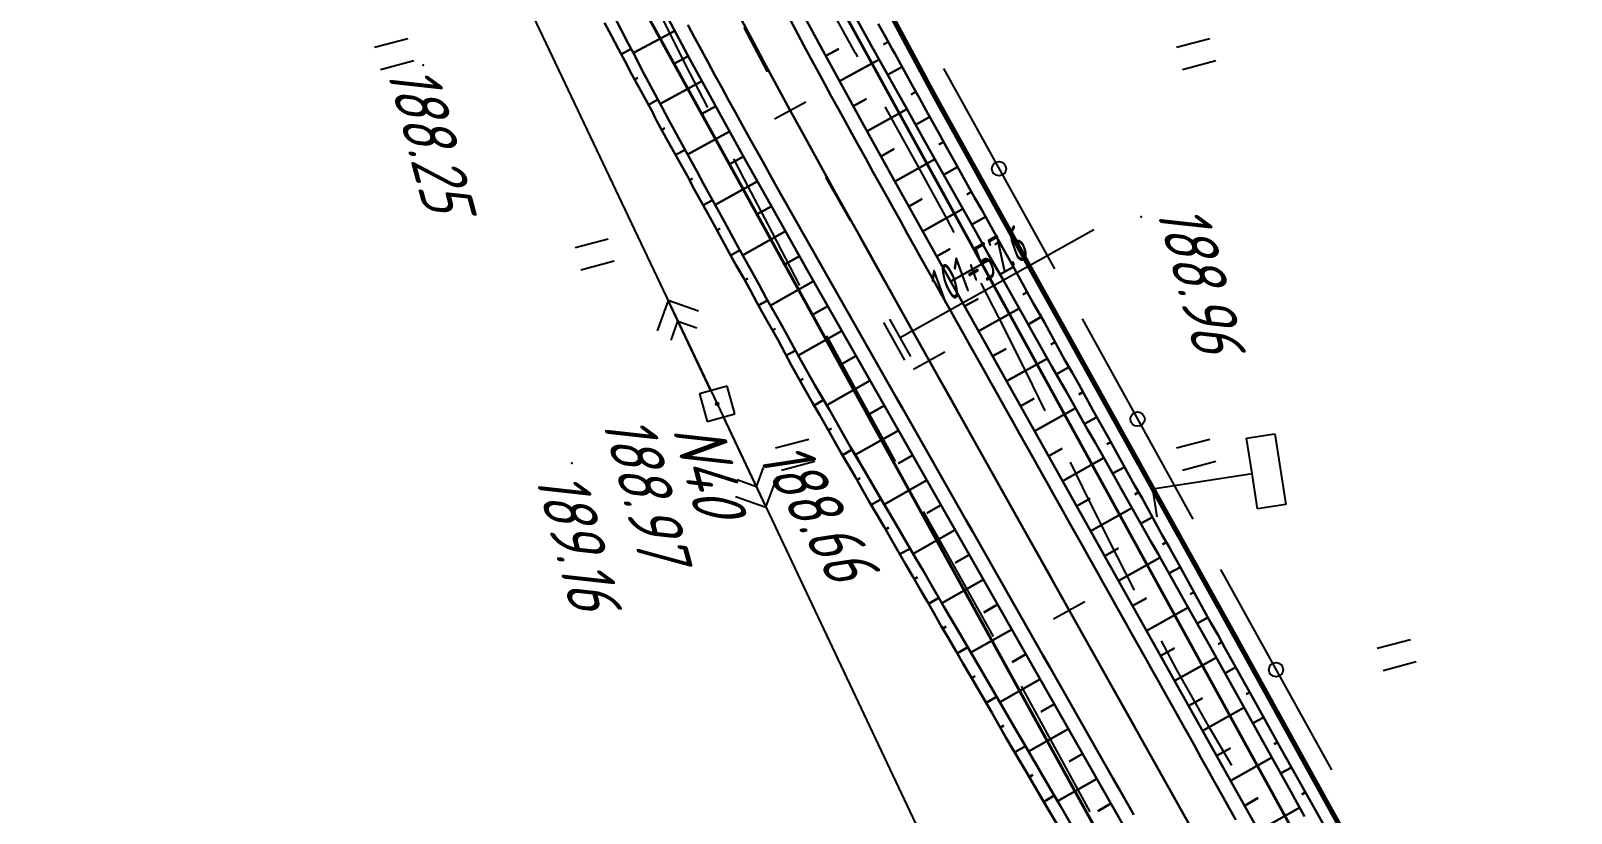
# Model space of a CAD drawing. Header units: millimetres. Extents: x -698 to 8131, y -704 to 4503.
# Drawn here: x 6681.9 to 6789.5, y 1685.3 to 1740 of the extents above; entities that cross this region are included whole.
import ezdxf

# ---------------------------------------------------------------- set-up
doc = ezdxf.new("R2010")
doc.units = ezdxf.units.MM
doc.linetypes.add('CONTI', pattern=[0])
doc.linetypes.add('STROT', pattern=[1.7, 0.5, -1.2])
for name, color, linetype, lineweight in [('10', 1, 'Continuous', 35), ('КОПИЯ_ОСЬ_13_ОТКОСЫ', 7, 'Continuous', 30), ('КОПИЯ_ОСЬ_ГРАНИЦЫ_ПОЛОС', 7, 'Continuous', 30), ('ОСЬ_ВЕРХ_ПОКРЫТИЯ_ГРАНИЦЫ_ПОЛОС', 7, 'Continuous', 30), ('ОСЬ_ВЕРХ_ПОКРЫТИЯ_ОСЬ', 1, 'Continuous', 30)]:
    doc.layers.add(name, color=color, linetype=linetype, lineweight=lineweight)
for name, color, linetype in [('_Ростелеком', 6, 'Continuous'), ('NAD_MDEFAULT', 7, 'CONTI'), ('PI_OTDEFAULT', 172, 'CONTI'), ('PI_TTDEFAULT', 5, 'CONTI'), ('PLN_O', 7, 'CONTI'), ('SIT_LDEFAULT', 7, 'CONTI'), ('USLZNDEFAULT', 7, 'CONTI'), ('ZAPSKDEFAULT', 7, 'CONTI'), ('ОСЬ_ВЕРХ_ПОКРЫТИЯ_ПИКЕТЫ', 1, 'Continuous'), ('ОСЬ_ВЕРХ_ПОКРЫТИЯ_РАЗБИВКА_КРИВ', 1, 'Continuous'), ('разметка', 7, 'Continuous')]:
    doc.layers.add(name, color=color, linetype=linetype)
doc.styles.add('eskd', font='isocpeui.ttf', dxfattribs={"width": 1.2})
doc.styles.get("Standard").update_dxf_attribs({"font": 'isocpeui.ttf'})
doc.styles.add('STYLE1', font='isocpeui.ttf', dxfattribs={"width": 0.9})
doc.linetypes.add('кабель_связи_проект.', pattern='A,10,-1,["/",STYLE1,S=3,R=0,X=0,Y=-1.5],-4.1', length=15.1)

# ---------------------------------------------------------------- blocks, each defined once
blk = doc.blocks.new('BL_2011')
at = {"color": 0}
for p, q in [((0, 0), (0, 2.4)), ((1.6, 0), (1.6, 2.4))]:
    blk.add_line(p, q, dxfattribs=at)
blk = doc.blocks.new('BL_27')
at = {"color": 0}
for p, q in [((1, 1), (-1, 1)), ((-1, 1), (-1, -1)), ((1, -1), (1, 1)), ((-1, -1), (1, -1))]:
    blk.add_line(p, q, dxfattribs=at)
blk.add_circle((0, 0), 0.1, dxfattribs=at)
blk = doc.blocks.new('BL_13')
at = {"color": 0}
for p, q in [((-2.5, 7), (-2.5, 9)), ((-2.5, 9), (2.5, 9)), ((2.5, 9), (2.5, 7)), ((0, 7), (-2.5, 7)), ((0, 0), (0, 7)), ((2.5, 7), (0, 7)), ((2, 0), (0, 0))]:
    blk.add_line(p, q, dxfattribs=at)

msp = doc.modelspace()

# ---------------------------------------------------------------- linework, layer by layer
at = {"layer": '10'}
for points in [[(6902.933295610876, 1251.983940917212), (6903.563295610764, 1335.793940916803), (6880.783295610969, 1412.033940917026), (6880.473295610913, 1414.963940917659), (6866.923295611099, 1458.403940917138), (6797.083295610782, 1610.08394091684), (6794.693295611118, 1614.433940917399), (6724.143295610838, 1742.58394091684), (6704.843295611025, 1766.493940916989), (6689.15329561108, 1801.793940916803), (6654.023295610727, 1885.163940916914), (6664.443295611118, 1886.723940917436), (6627.663295610857, 1965.753940916765), (6627.663295610857, 1965.753940916765), (6596.743295610931, 2034.52394091725), (6566.963295611136, 2095.733940917212), (6559.643295610838, 2110.783940917026), (6527.463295611136, 2173.293940916803), (6523.083295610782, 2181.793940916803), (6513.163295610857, 2179.073940917063), (6475.063295610764, 2252.043940916803), (6456.563295610764, 2297.143940917361)], [(6916.743295610931, 1265.603940917324), (6916.663295610857, 1295.753940916765), (6916.62329561082, 1310.533940917026), (6915.723295610913, 1324.723940917436), (6913.573295611006, 1358.393940917361), (6912.673295611099, 1375.05394091751), (6883.367991851517, 1470.1749759886), (6883.367991851517, 1470.1749759886), (6842.843295611025, 1558.823940917063), (6836.193295611118, 1556.313940917287), (6807.743295610931, 1615.353940917324), (6800.553295610987, 1628.463940917659), (6735.12329561082, 1747.793940916803), (6696.87329561082, 1833.953940916952), (6674.443295611118, 1892.623940916877), (6666.693295611118, 1908.753940916765), (6637.913295610857, 1968.663940916914)], [(6627.663295610857, 1965.753940916765), (6664.443295611118, 1886.723940917436), (6654.023295610727, 1885.163940916914), (6689.15329561108, 1801.793940916803), (6704.843295611025, 1766.493940916989), (6724.143295610838, 1742.58394091684), (6794.693295611118, 1614.433940917399), (6797.083295610782, 1610.08394091684), (6866.923295611099, 1458.403940917138), (6880.473295610913, 1414.963940917659), (6880.783295610969, 1412.033940917026), (6903.563295610764, 1335.793940916803), (6902.933295610876, 1251.983940917212)]]:
    msp.add_lwpolyline(points, dxfattribs=at)
at = {"layer": '_Ростелеком', "linetype": 'кабель_связи_проект.', "ltscale": 0.25}
msp.add_lwpolyline([(6786.163600679216, 1661.13216076247, 0.35, 0.35, 0), (6766.490456829042, 1696.783023616444, 0.35, 0.35, 0), (6745.083226672772, 1735.331222669367, 0.35, 0.35, 0), (6733.473967867865, 1756.969521277729, 0.35, 0.35, 0), (6720.173801077608, 1787.286997363116, 0.35, 0.35, 0), (6703.189687031545, 1833.187079591822, 0.35, 0.35, 0), (6700.524326141856, 1842.742526379559, 0.35, 0.35, 0), (6685.936495481108, 1882.811435314972, 0.35, 0.35, 0), (6678.520128627881, 1899.542302926216, 0.35, 0.35, 0), (6672.517667122933, 1911.190010493766, 0.35, 0.35, 0), (6655.742209232083, 1945.114956400502, 0.35, 0.35, 0)], format="xyseb", dxfattribs=at)
at = {"layer": 'PI_TTDEFAULT', "color": 5}
for p in [(6709.319031611076, 1737.579674917418, 188.251), (6759.459031611032, 1726.979676916409, 188.964), (6729.849031611046, 1713.909676917042, 188.973), (6719.699031611022, 1709.75967491712, 189.156)]:
    msp.add_point(p, dxfattribs=at)
at = {"layer": 'PLN_O'}
for p, q in [((6745.659031611043, 1737.339676916744), (6753.399031611034, 1723.339676916744)), ((6755.329031611027, 1719.839676916744), (6763.069031611076, 1705.839676916744)), ((6764.999031611069, 1702.329674917418), (6772.73903161106, 1688.329674917418))]:
    msp.add_line(p, q, dxfattribs=at)
for centre in [(6749.529031611039, 1730.339676916744), (6759.199031611022, 1712.839676916744), (6768.869031611064, 1695.329674917418)]:
    msp.add_circle(centre, 0.5, dxfattribs=at)
at = {"layer": 'SIT_LDEFAULT', "color": 7}
for p, q in [((6705.109031611055, 1766.069672917161), (6729.849031611046, 1713.909676917042)), ((6739.519031611029, 1738.409676917042), (6737.449031611022, 1742.189675917063)), ((6726.089031611036, 1740.69967791732), (6727.929031611062, 1737.049675916467)), ((6739.669031611053, 1738.159676917042), (6739.529031611039, 1738.409676917042)), ((6727.929031611062, 1737.049675916467), (6729.169031611053, 1734.609673916507)), ((6741.649031611034, 1734.559677916724), (6741.599031611046, 1734.659676917042)), ((6743.789031611048, 1730.689675917063), (6741.639031611025, 1734.559677916724)), ((6730.999031611069, 1731.039673917141), (6731.719031611041, 1729.629677917022)), ((6745.909031611043, 1726.809677916724), (6743.799031611057, 1730.689675917063)), ((6731.719031611041, 1729.629677917022), (6733.659031611043, 1725.899674916785)), ((6746.399031611034, 1725.879677917022), (6745.909031611043, 1726.809677916724)), ((6733.659031611043, 1725.899674916785), (6735.609031611055, 1722.179672916565)), ((6749.929031611062, 1719.129677917022), (6748.279031611039, 1722.34967191625)), ((6726.419031611053, 1721.139672916528), (6725.659031611043, 1719.00967491712)), ((6729.419031611053, 1714.809677916724), (6726.419031611053, 1721.139672916528)), ((6728.549031611057, 1720.379677917022), (6726.419031611053, 1721.139672916528)), ((6726.629031611074, 1718.359673916507), (6727.109031611055, 1719.689675917063)), ((6727.109031611055, 1719.689675917063), (6728.439031611071, 1719.219673916843)), ((6737.48903161106, 1718.659676917042), (6737.569031611076, 1718.50967491712)), ((6751.879031611074, 1715.19967791732), (6749.929031611062, 1719.129677917022)), ((6737.569031611076, 1718.50967491712), (6739.569031611076, 1714.789673917141)), ((6739.579031611027, 1714.789673917141), (6741.689031611071, 1710.959671916585)), ((6752.75903161102, 1713.409676917042), (6751.879031611074, 1715.19967791732)), ((6729.849031611046, 1713.909676917042), (6758.969031611041, 1652.219673916843)), ((6730.279031611039, 1713.00967491712), (6733.25903161102, 1706.679672916565)), ((6741.689031611071, 1710.959671916585), (6742.289031611048, 1709.879677917022)), ((6733.059031611067, 1709.44967791732), (6732.579031611027, 1708.119675916765)), ((6755.809031611067, 1707.209671916585), (6754.519031611029, 1709.829674917418)), ((6732.579031611027, 1708.119675916765), (6731.249031611069, 1708.59967191625)), ((6733.25903161102, 1706.679672916565), (6734.029031611039, 1708.809677916724)), ((6731.139031611025, 1707.439675917063), (6733.25903161102, 1706.679672916565)), ((6757.809031611067, 1703.209671916585), (6755.809031611067, 1707.209671916585)), ((6744.22903161105, 1706.389672916528), (6746.099031611046, 1703.069672917161)), ((6746.099031611046, 1703.069672917161), (6748.329031611027, 1699.079674917418)), ((6758.999031611069, 1700.879677917022), (6757.799031611057, 1703.209671916585)), ((6748.329031611027, 1699.079674917418), (6749.129031611074, 1697.659676917042)), ((6761.949031611022, 1695.319672917161), (6760.869031611064, 1697.339676916744)), ((6764.279031611039, 1691.19967791732), (6761.949031611022, 1695.319672917161)), ((6751.079031611027, 1694.169670917239), (6752.73903161106, 1691.149674916785)), ((6752.73903161106, 1691.149674916785), (6755.039031611048, 1686.939675917063)), ((6765.789031611048, 1688.639672916528), (6764.279031611039, 1691.19967791732)), ((6755.039031611048, 1686.939675917063), (6755.879031611074, 1685.399674916785))]:
    msp.add_line(p, q, dxfattribs=at)
at = {"layer": 'КОПИЯ_ОСЬ_13_ОТКОСЫ'}
for points in [[(6711.031390852431, 1797.60794636156), (6712.391742414931, 1793.977819408435), (6713.417621321181, 1791.26029011156), (6715.968890852431, 1784.609167064685), (6718.125629133681, 1779.138952220935), (6720.340472883681, 1773.70316120531), (6722.021625227431, 1769.71341511156), (6724.118304914931, 1764.91214558031), (6725.873676008681, 1761.04739948656), (6727.811176008681, 1756.940710033435), (6729.985492414931, 1752.50150104906), (6732.675922102431, 1747.204381908435), (6733.589984602431, 1745.44486042406), (6734.743793196181, 1743.249303783435), (6735.908832258681, 1741.057897533435), (6737.084125227431, 1738.86966511156), (6738.458636946181, 1736.334753002185), (6739.940082258681, 1733.62845417406), (6742.108539289931, 1729.70413776781), (6745.999652571181, 1722.730260814685), (6782.116840071181, 1658.22659870531)], [(6738.180798113133, 1743.391841086704), (6740.078121721532, 1739.92315212186), (6740.556423723485, 1739.056697043735), (6742.480221330907, 1735.590815696079), (6742.96699196079, 1734.726069602329), (6744.421719133641, 1732.125239524204), (6746.862377702977, 1727.78740993436), (6747.356365740086, 1726.921321067173), (6748.82326942661, 1724.310908469517), (6749.812862932469, 1722.574092063267), (6751.282040178563, 1719.958430442173), (6751.782818376805, 1719.092768821079), (6753.248531877782, 1716.475215110142), (6754.240475237157, 1714.738459739048), (6755.707943498875, 1712.121821555454), (6756.210445940282, 1711.25713649686), (6756.702511369969, 1710.38653102811), (6757.679653703954, 1708.641474875767), (6758.171688616063, 1707.770930442173), (6758.67336708286, 1706.905757102329), (6760.137295305516, 1704.287165793735), (6760.633724748875, 1703.419062766392), (6760.834377825047, 1703.072932395298), (6761.131008684422, 1702.551386985142), (6763.080044328954, 1699.058344992954), (6763.57033973911, 1698.18682399686), (6764.072018205907, 1697.32158962186), (6765.531582414891, 1694.700617942173), (6768.442043840672, 1689.453730735142), (6769.894650041844, 1686.828791770298), (6770.864803850438, 1685.079829367954)], [(6738.180804914931, 1743.391881908435), (6740.078265852431, 1739.923131908435), (6740.556293196181, 1739.05667683031), (6742.480121321181, 1735.59085651781), (6742.966937727431, 1734.72611042406), (6744.421527571181, 1732.125280345935), (6746.862445539931, 1727.787389720935), (6747.356586164931, 1726.92142292406), (6748.823383039931, 1724.310827220935), (6749.812640852431, 1722.574010814685), (6751.281879133681, 1719.95853229906), (6751.782855696181, 1719.09280964281), (6753.248676008681, 1716.47513386156), (6754.240375227431, 1714.738561595935), (6755.708148664931, 1712.121862377185), (6756.210590071181, 1711.257116283435), (6756.702289289931, 1710.386510814685), (6757.679828352431, 1708.641393627185), (6758.171527571181, 1707.77103229906), (6758.673480696181, 1706.90579792406), (6760.137347883681, 1704.28714558031), (6760.633929914931, 1703.41898151781), (6760.834613508681, 1703.073034252185), (6761.131000227431, 1702.55130573656), (6763.080218977431, 1699.058385814685), (6763.570453352431, 1698.186803783435), (6764.071918196181, 1697.321569408435), (6765.531390852431, 1694.70071979906), (6768.442035383681, 1689.45364948656), (6769.894672102431, 1686.828893627185), (6770.864886946181, 1685.079870189685)], [(6721.985952284207, 1740.532231481891), (6722.468770887723, 1739.635823400836), (6722.946058180203, 1738.737279089313), (6723.43191709744, 1737.843999060016), (6723.887384321561, 1736.935383947711), (6724.376916792264, 1736.045521887164), (6724.859781172147, 1735.152867468219), (6725.35003843533, 1734.264912756305), (6725.478879835477, 1733.989262731891), (6725.614625837674, 1733.716954382282), (6725.757192518582, 1733.448155554157), (6726.299589063992, 1732.474553259235), (6727.773160841336, 1729.821080358844), (6728.235059645047, 1728.922047766071), (6729.216314222684, 1727.157536657672), (6729.715330030789, 1726.281010778766), (6730.666791822781, 1724.504399450641), (6731.158491041531, 1723.62599674068), (6731.658407118191, 1722.752904089313), (6732.148977186551, 1721.87534061275), (6732.609197523465, 1720.981572302203), (6733.100141432156, 1720.105641516071), (6734.098791029324, 1718.365330847125), (6734.563604261746, 1717.476979406696), (6735.046636488309, 1716.599522741657), (6736.019071485867, 1714.850346716266), (6736.515493299832, 1713.982213171344), (6737.018896009793, 1713.118001135211), (6737.510076429715, 1712.246937902789), (6738.481099989285, 1710.498463781696), (6738.994970228543, 1709.640095861774), (6739.498365309109, 1708.775883825641), (6739.993917372098, 1707.907261999469), (6740.485967542996, 1707.036687048297), (6740.991117384305, 1706.173451574664), (6741.503240492215, 1705.314107092242), (6742.005765821805, 1704.449391516071), (6742.988134291043, 1702.707280310016), (6743.503744032254, 1701.849888952594), (6744.008016493191, 1700.986165197711), (6744.508794691434, 1700.120473059039), (6745.001729872098, 1699.250386389117), (6745.499013807645, 1698.382756384235), (6746.012014295926, 1697.523900183063), (6746.514539625516, 1696.659184606891), (6747.013578321805, 1695.792531164508), (6747.507375624051, 1694.922932775836), (6749.022809889188, 1692.33319583736), (6750.015645887723, 1690.596944006305), (6750.527768995633, 1689.737599523883), (6751.538061048856, 1688.011113317828), (6752.543111708035, 1686.281697424274), (6754.066396620145, 1683.696355017047)], [(6722.696714308133, 1740.901585729938), (6723.642885115018, 1739.103062780719), (6724.118295576443, 1738.206029089313), (6724.578374769559, 1737.301518591266), (6726.017957594266, 1734.623311193805), (6726.480607893338, 1733.722615393024), (6727.935731794705, 1731.060628088336), (6728.423551466336, 1730.176152380328), (6728.891157057156, 1729.28127017818), (6729.37621107327, 1728.396565588336), (6730.355379011502, 1726.634144934039), (6731.311456587186, 1724.861577185016), (6732.294675733914, 1723.106663854938), (6732.782400038113, 1722.228032263141), (6733.252904798856, 1721.340474279742), (6734.238050367703, 1719.591908605914), (6734.732458021512, 1718.719655187946), (6735.205030348172, 1717.835850866657), (6735.689741041531, 1716.95949283443), (6736.677831556668, 1715.219212683063), (6737.179487135281, 1714.354008825641), (6737.684629347195, 1713.490773352008), (6739.169523146023, 1710.883931310992), (6739.683393385281, 1710.02557864986), (6740.187665846219, 1709.161839636188), (6741.188352491727, 1707.429982336383), (6741.696988966336, 1706.56869998775), (6742.209112074246, 1705.709355505328), (6743.70970716702, 1703.111317785602), (6744.223577406277, 1702.252965124469), (6744.728727247586, 1701.389714392047), (6745.73028364407, 1699.658345373492), (6746.233686354031, 1698.794118078571), (6746.745809461941, 1697.934788854938), (6748.248151686063, 1695.337727697711), (6749.261930372586, 1693.613194616657), (6750.766889479031, 1691.01759830318), (6751.278142835965, 1690.157765539508), (6753.285627272, 1686.697468908649), (6753.791646864285, 1685.834706457477), (6755.801755812039, 1682.375874670367)], [(6722.696898931017, 1740.9015890203), (6723.642699712267, 1739.103005035925), (6724.118285649767, 1738.206032379675), (6724.578246587267, 1737.30149136405), (6726.018187993517, 1734.6232687078), (6726.480590337267, 1733.722633942175), (6727.935668462267, 1731.060524567175), (6728.423461431017, 1730.176247223425), (6728.891234868517, 1729.281227692175), (6729.376098149767, 1728.396462067175), (6730.355590337267, 1726.634255035925), (6731.311645024767, 1724.8615499578), (6732.294555181017, 1723.1066671453), (6732.782348149767, 1722.228005035925), (6733.253051274767, 1721.34055386405), (6734.237914556017, 1719.5920187078), (6734.732543462267, 1718.719704254675), (6735.205199712267, 1717.835915192175), (6735.689574712267, 1716.959450348425), (6736.677855962267, 1715.219215973425), (6737.179320806017, 1714.353981598425), (6737.684691899767, 1713.490700348425), (6739.169555181017, 1710.8840108953), (6739.683227056017, 1710.0256124578), (6740.187621587267, 1709.16184292655), (6741.188598149767, 1707.4299093328), (6741.696898931017, 1706.5685812078), (6742.209105962267, 1705.709450348425), (6743.709594243517, 1703.111305817175), (6744.223754399767, 1702.252907379675), (6744.728637212267, 1701.389626129675), (6745.730102056017, 1699.6584249578), (6746.233520024767, 1698.7941671453), (6746.745727056017, 1697.9347921453), (6748.248168462267, 1695.33762417655), (6749.261840337267, 1693.613258942175), (6750.766723149767, 1691.017555817175), (6751.277953618517, 1690.157692535925), (6753.285766118517, 1686.6974874578), (6753.791625493517, 1685.83469448905), (6755.801879399767, 1682.375954254675)], [(6726.422484868517, 1740.849098785925), (6727.973266118517, 1737.959450348425), (6728.934691899767, 1736.18821011405), (6730.386352056017, 1733.53977261405), (6731.847777837267, 1730.90012417655), (6733.563109868517, 1727.830544098425), (6736.273070806017, 1723.024391754675), (6761.981566899767, 1677.813454254675)], [(6741.097668230321, 1740.474299582798), (6741.570797502782, 1739.606990012485), (6742.054211199071, 1738.744502219517), (6742.246044695165, 1738.398493918735), (6743.481274187352, 1736.14043727811), (6743.968334734227, 1735.277278098423), (6744.451336443211, 1734.411128196079), (6745.409283220555, 1732.672419699985), (6745.895489275243, 1731.80596462186), (6746.385250627782, 1730.940852317173), (6747.82636696079, 1728.32549587186), (6748.323635637547, 1727.46172634061), (6749.769161760594, 1724.840388449985), (6750.263302385594, 1723.972041282017), (6750.749950945165, 1723.098811301548), (6751.89895302036, 1720.991572532017), (6752.194698869969, 1720.469477805454), (6752.694607317235, 1719.60332790311), (6754.128017961766, 1716.967646750767), (6754.626186907079, 1716.100520285923), (6755.118252336766, 1715.229914817173), (6756.074429094579, 1713.473139914829), (6756.560391008641, 1712.599177512485), (6757.063778459813, 1711.734919699985), (6757.54885536411, 1710.860469016392), (6758.504177629735, 1709.103205832798), (6758.992733537938, 1708.230647239048), (6759.496151506688, 1707.366450461704), (6760.930416643407, 1704.73125759061), (6761.42336708286, 1703.861201438267), (6761.624905168797, 1703.515620383579), (6761.919766008641, 1702.993037375767), (6763.831295549657, 1699.478999289829), (6764.316372453954, 1698.604548606235), (6764.820644914891, 1697.740779074985), (6765.30047279575, 1696.863398703892), (6766.274990618016, 1695.116877707798), (6767.243404924657, 1693.366938742954), (6769.19241005161, 1689.873896750767), (6770.163448869969, 1688.125422629673), (6771.627407610204, 1685.506831321079), (6777.455288469579, 1675.016963157017)], [(6726.886840337267, 1739.9787374578), (6723.998168462267, 1738.4328390203)], [(6741.793438493993, 1739.20977321561), (6741.455639421727, 1739.020381125767)], [(6723.16050138699, 1738.343007238727), (6723.847627546658, 1738.716740759235)], [(6727.834105962267, 1738.217262848425), (6726.873168462267, 1737.698219879675)], [(6737.435199446181, 1738.22220417406), (6738.350238508681, 1738.71829792406)], [(6738.388812727431, 1736.46390339281), (6741.161761946181, 1737.96780964281)], [(6742.760052263524, 1737.458857688267), (6741.750149309422, 1736.906428489048)], [(6724.087686445584, 1736.571278723102), (6724.316129591336, 1736.696950109821)], [(6728.787719243517, 1736.4592062078), (6725.879516118517, 1734.880837067175)], [(6725.045896437039, 1734.81577030025), (6725.71571912991, 1735.185597570758)], [(6739.348773664931, 1734.70950886156), (6740.271136946181, 1735.21439167406)], [(6743.72561317661, 1735.707453879673), (6743.391430437352, 1735.51885524686)], [(6729.747680181017, 1734.70481167655), (6728.780883306017, 1734.17453823905)], [(6740.311664289931, 1732.95657917406), (6743.096332258681, 1734.49515339281)], [(6744.699551164891, 1733.960627707798), (6743.702435076024, 1733.411250266392)], [(6725.979833509793, 1733.048009069782), (6726.202588941922, 1733.17221561275)], [(6730.711547368517, 1732.9523702703), (6727.786742681017, 1731.332985504675)], [(6726.951818373074, 1731.300084265094), (6727.606199171414, 1731.663472326617)], [(6741.278949446181, 1731.205846752185), (6742.207172102431, 1731.71878620531)], [(6745.668270647313, 1732.210871848423), (6745.337338030125, 1732.025141867954)], [(6731.680297368517, 1731.202614410925), (6730.705687993517, 1730.66281948905)], [(6742.247211164931, 1729.45609089281), (6745.045062727431, 1731.01712604906)], [(6746.646618425633, 1730.466548117954), (6745.66067177036, 1729.923274192173)], [(6727.914026167264, 1729.546910436969), (6728.135953810086, 1729.660924108844)], [(6732.654906743517, 1729.456032379675), (6729.703734868517, 1727.807106598425)], [(6747.611828386571, 1728.714839133579), (6747.283184587743, 1728.533747824985)], [(6728.865655805936, 1727.788090856891), (6729.513963606229, 1728.14862552486)], [(6733.630980962267, 1727.710426910925), (6732.649535649767, 1727.15696011405)], [(6743.221820539931, 1727.70950886156), (6744.154437727431, 1728.229772533435)], [(6744.195941633681, 1725.96292683031), (6747.007953352431, 1727.53177448656)], [(6729.842744734158, 1726.043110998492), (6730.060720350613, 1726.159840734821)], [(6748.59345680454, 1726.972407492954), (6747.627102434422, 1726.439570578892)], [(6734.613402837267, 1725.968239410925), (6731.632934087267, 1724.28781948905)], [(6749.559231340672, 1725.221064719517), (6749.237103044774, 1725.043452414829)], [(6730.791116621365, 1724.282292517047), (6731.434293653836, 1724.642323644977)], [(6735.595824712267, 1724.226051910925), (6734.602172368517, 1723.665993317175)], [(6745.170551008681, 1724.21634479906), (6746.108051008681, 1724.73929401781)], [(6746.145160383681, 1722.470006908435), (6748.970843977431, 1724.052038158435)], [(6750.53892189243, 1723.477473410923), (6749.597164690282, 1722.952632102329)], [(6731.776380445828, 1722.541844519), (6731.990842726102, 1722.661732824664)], [(6736.579711431017, 1722.48508511405), (6733.571898931017, 1720.7746358953)], [(6732.722196485867, 1720.779957922321), (6733.36553755032, 1721.140553625446)], [(6737.568480962267, 1720.746559723425), (6736.565551274767, 1720.176247223425)], [(6747.122211164931, 1720.724889720935), (6748.064105696181, 1721.252233470935)], [(6751.49985939243, 1721.72344509061), (6751.184338152196, 1721.551448020298)], [(6748.099750227431, 1718.979772533435), (6750.938617414931, 1720.569616283435)], [(6752.477810442235, 1719.978999289829), (6751.572430193211, 1719.456477317173)], [(6733.710828688016, 1719.041432531696), (6733.924047376981, 1719.163777502399)], [(6738.557250493517, 1719.007790192175), (6735.513793462267, 1717.277321442175)], [(6734.668676283231, 1717.286091955524), (6735.312940504422, 1717.640751989703)], [(6749.076801008681, 1717.23489948656), (6750.023090071181, 1717.76468464281)], [(6753.442928850438, 1718.227412375767), (6753.136807024266, 1718.060908469517)], [(6739.545531743517, 1717.26926480155), (6738.531371587267, 1716.6926046453)], [(6750.053851789931, 1715.48978229906), (6752.906390852431, 1717.08695026781)], [(6754.409969866063, 1716.47686305936), (6753.534756243016, 1715.974055442173)], [(6735.637617018094, 1715.536488684039), (6735.851880934109, 1715.655598791461)], [(6740.534301274767, 1715.530739410925), (6737.500609868517, 1713.805641754675)], [(6755.388821184422, 1714.732844504673), (6755.09328895786, 1714.572016867954)], [(6736.623662855496, 1713.796513708453), (6737.281499769559, 1714.179692419391)], [(6741.523070806017, 1713.7922140203), (6740.511840337267, 1713.2170187078)], [(6751.030902571181, 1713.74466511156), (6751.981586164931, 1714.277135814685)], [(6752.007953352431, 1711.99954792406), (6754.876117414931, 1713.60550495531)], [(6737.614347364773, 1712.059178503375), (6737.836194898953, 1712.182377966266)], [(6756.349392473485, 1712.978633078892), (6755.494106828954, 1712.503108176548)], [(6742.511352056017, 1712.053688629675), (6739.495727056017, 1710.338844879675)], [(6757.338162004735, 1711.240290793735), (6757.052914202, 1711.082087668735)], [(6738.591405775418, 1710.314198644977), (6739.268087293973, 1710.719304235797)], [(6743.500121587267, 1710.314919098425), (6742.494750493517, 1709.7433858953)], [(6752.985004133681, 1710.25443073656), (6753.941058821181, 1710.789831127185)], [(6753.962054914931, 1708.509557689685), (6756.848773664931, 1710.12552448656)], [(6758.296658098485, 1709.484919699985), (6757.461575090672, 1709.030940207798)], [(6739.604505445828, 1708.589833410602), (6739.832845594754, 1708.720112951617)], [(6744.488891118517, 1708.5763937078), (6741.511352056017, 1706.883278473425)], [(6740.594129469266, 1706.851857336383), (6741.289472486844, 1707.258748205524)], [(6745.477172368517, 1706.837868317175), (6744.484984868517, 1706.273415192175)], [(6754.939105696181, 1706.764440502185), (6755.901508039931, 1707.303014720935)], [(6759.27737098911, 1707.74199977811), (6759.00359779575, 1707.582575949985)], [(6755.916156477431, 1705.019323314685), (6758.819476789931, 1706.644811595935)], [(6760.244473039891, 1705.991572532017), (6759.431759416844, 1705.549189719517)], [(6741.610563185086, 1705.129429968219), (6741.84275617825, 1705.264363439899)], [(6746.465941899767, 1705.09934292655), (6743.526977056017, 1703.4279562078)], [(6742.60179701077, 1703.392384680133), (6743.315061476102, 1703.794591101032)], [(6756.893695539931, 1703.274206127185), (6757.860980696181, 1703.81595417406)], [(6761.20901161411, 1704.23955837186), (6760.940640032079, 1704.087519797642)], [(6747.454711431017, 1703.360817535925), (6746.474730962267, 1702.803688629675)], [(6757.870746321181, 1701.529088939685), (6760.783832258681, 1703.160436595935)], [(6762.189785539891, 1702.496699485142), (6761.400967180516, 1702.067622336704)], [(6743.611127760281, 1701.665959509235), (6743.846845533719, 1701.803578527789)], [(6748.442992681017, 1701.622048004675), (6745.546996587267, 1699.97531948905)], [(6744.613653089871, 1699.935383947711), (6745.333959486356, 1700.343465002399)], [(6758.847797102431, 1699.78421589281), (6759.818988508681, 1700.327917064685)], [(6763.145474016454, 1700.739802512485), (6762.882534563329, 1700.596797141392)], [(6749.431762212267, 1699.88352261405), (6748.466430181017, 1699.33469448905)], [(6759.824847883681, 1698.03909870531), (6762.738422102431, 1699.67044636156)], [(6745.608068373074, 1698.200169714313), (6745.844983961453, 1698.341679724078)], [(6764.105221330907, 1698.98516384061), (6763.355251848485, 1698.56914821561)], [(6750.420531743517, 1698.144997223425), (6747.564086431017, 1696.5207296453)], [(6765.091518938329, 1697.245478782017), (6764.840725481297, 1697.108271750767)], [(6746.620397474637, 1696.475346716266), (6747.347776319852, 1696.894185217242)], [(6751.408812993517, 1696.4064718328), (6750.456664556017, 1695.86496792655)], [(6760.801898664931, 1696.29398151781), (6761.773090071181, 1696.837682689685)], [(6761.778949446181, 1694.54886433031), (6764.704242414931, 1696.186803783435)], [(6766.062801897313, 1695.497126731235), (6765.319119035985, 1695.082148703892)], [(6747.614477064481, 1694.739903601032), (6747.855955030789, 1694.881215246539)], [(6752.397582524767, 1694.66770230155), (6749.579711431017, 1693.065407379675)], [(6748.62457838284, 1693.013737829547), (6749.359990980496, 1693.444066198688)], [(6753.386352056017, 1692.929176910925), (6752.446898931017, 1692.394997223425)], [(6762.756000227431, 1692.80374714281), (6763.731097883681, 1693.34964558031)], [(6767.032528459813, 1693.747981223423), (6766.784145891454, 1693.610530051548)], [(6763.733051008681, 1691.058874095935), (6766.646625227431, 1692.690221752185)], [(6768.005703508641, 1692.000727805454), (6767.260037004735, 1691.584651145298)], [(6749.624204542508, 1691.281499060016), (6749.87075605618, 1691.422475012164)], [(6754.374633306017, 1691.1906515203), (6751.595824712267, 1689.610329254675)], [(6750.634366896023, 1689.555440100055), (6751.375860121121, 1689.989339025836)], [(6764.710101789931, 1689.313756908435), (6765.681293196181, 1689.85745808031)], [(6768.980221330907, 1690.25420680936), (6768.731655657079, 1690.115473899204)], [(6755.363402837267, 1689.452126129675), (6754.437133306017, 1688.925270660925)], [(6765.687640852431, 1687.568639720935), (6768.587054914931, 1689.192174877185)], [(6769.951992571141, 1688.50615993436), (6769.198116838719, 1688.087458762485)], [(6751.643926527371, 1687.828938635211), (6751.891523268094, 1687.972829016071)], [(6756.352172368517, 1687.71360073905), (6753.605590337267, 1686.151833160925)], [(6752.649946119656, 1686.100377233844), (6753.38262739407, 1686.532078894)], [(6766.664691633681, 1685.823522533435), (6767.631000227431, 1686.36478229906)], [(6770.926907121922, 1686.759822043735), (6770.675991594579, 1686.619563254673)], [(6757.340453618517, 1685.9748312078), (6756.425414556017, 1685.4543233953)], [(6767.641742414931, 1684.078405345935), (6770.524554914931, 1685.69290729906)]]:
    msp.add_lwpolyline(points, dxfattribs=at)
at = {"layer": 'КОПИЯ_ОСЬ_ГРАНИЦЫ_ПОЛОС'}
msp.add_lwpolyline([(6766.07190949399, 1684.836151383962), (6765.583603771685, 1685.708213901292), (6765.095298049351, 1686.580276414897), (6764.606992327046, 1687.452338931296), (6764.118686604741, 1688.324401445832), (6763.630380882436, 1689.196463961299), (6763.142075160131, 1690.068526478629), (6762.653769437826, 1690.940588994097), (6762.165463715492, 1691.812651508633), (6761.677157993216, 1692.684714025032), (6761.188852270911, 1693.55677654143), (6760.700546548576, 1694.428839057829), (6760.212240826213, 1695.300901572365), (6759.723935103908, 1696.172964087832), (6759.235629381661, 1697.045026605163), (6758.747323659298, 1697.917089118767), (6758.259017936993, 1698.789151635166), (6757.770712214688, 1699.661214149702), (6757.282406492383, 1700.53327666517), (6756.794100770077, 1701.4053391825), (6756.305795047743, 1702.277401698898), (6755.817489325438, 1703.149464213434), (6755.329183603133, 1704.021526728902), (6754.840877880828, 1704.893589245301), (6754.352572158523, 1705.765651760768), (6753.864266436218, 1706.637714276235), (6753.375960713913, 1707.509776790771), (6752.887654991608, 1708.381839309964), (6752.399349269303, 1709.253901823569), (6751.911043546968, 1710.125964339968), (6751.422737824634, 1710.998026854504), (6750.934432102358, 1711.870089369971), (6750.446126380082, 1712.74215188637), (6749.957820657777, 1713.614214400906), (6749.469514935414, 1714.486276916373), (6748.981209213109, 1715.358339432772), (6748.492903490804, 1716.230401948239), (6748.004597768499, 1717.102464464638), (6747.516292046135, 1717.974526980106), (6747.02798632383, 1718.846589494642), (6746.539680601525, 1719.718652013834), (6746.05137584669, 1720.590712858509), (6745.563154219612, 1721.462661706056), (6745.07511405576, 1722.334457741264), (6744.587319825214, 1723.206137032393), (6744.099835971798, 1724.077735600207), (6743.612726921876, 1724.949289392825), (6743.126057091422, 1725.820834274549), (6742.639890894459, 1726.692406013753), (6742.154292750716, 1727.564040269848), (6741.669327093774, 1728.435772569995), (6741.185058378518, 1729.30763830259), (6740.701551089142, 1730.179672706086), (6740.218869746508, 1731.051910847571), (6739.737078916331, 1731.9243876088), (6739.256243216068, 1732.797137677815), (6738.776427322873, 1733.670195521001), (6738.297695980864, 1734.543595397059), (6737.82011400852, 1735.417371304851), (6737.343746305725, 1736.291557000164), (6736.868657861012, 1737.166185964044), (6736.394913758812, 1738.041291389759), (6735.922579185795, 1738.916906184662), (6735.451719438619, 1739.793062932003), (6734.982399929684, 1740.669793886278)], dxfattribs=at)
at = {"layer": 'ОСЬ_ВЕРХ_ПОКРЫТИЯ_ГРАНИЦЫ_ПОЛОС'}
for points in [[(6711.031390852431, 1797.60794636156), (6712.391742414931, 1793.977819408435), (6713.417621321181, 1791.26029011156), (6715.968890852431, 1784.609167064685), (6718.125629133681, 1779.138952220935), (6720.340472883681, 1773.70316120531), (6722.021625227431, 1769.71341511156), (6724.118304914931, 1764.91214558031), (6725.873676008681, 1761.04739948656), (6727.811176008681, 1756.940710033435), (6729.985492414931, 1752.50150104906), (6732.675922102431, 1747.204381908435), (6733.589984602431, 1745.44486042406), (6734.743793196181, 1743.249303783435), (6735.908832258681, 1741.057897533435), (6737.084125227431, 1738.86966511156), (6738.458636946181, 1736.334753002185), (6739.940082258681, 1733.62845417406), (6742.108539289931, 1729.70413776781), (6745.999652571181, 1722.730260814685), (6782.116840071181, 1658.22659870531)], [(6726.422484868517, 1740.849098785925), (6727.973266118517, 1737.959450348425), (6728.934691899767, 1736.18821011405), (6730.386352056017, 1733.53977261405), (6731.847777837267, 1730.90012417655), (6733.563109868517, 1727.830544098425), (6736.273070806017, 1723.024391754675), (6761.981566899767, 1677.813454254675)], [(6758.942443754311, 1685.179819235723), (6758.45349385571, 1686.039536752883), (6757.96454395708, 1686.899254267249), (6757.475594058478, 1687.758971782546), (6756.986644159848, 1688.618689297844), (6756.497694261305, 1689.478406814072), (6756.008744362616, 1690.338124328438), (6755.519794464073, 1691.197841843735), (6755.030844565443, 1692.05755935717), (6754.541894666841, 1692.917276873398), (6754.052944768211, 1693.776994388696), (6753.563994869668, 1694.636711904924), (6753.07504497095, 1695.496429417427), (6752.586095072407, 1696.356146934587), (6752.097145173748, 1697.215864449885), (6751.608195275176, 1698.075581965182), (6751.119245376574, 1698.93529948141), (6750.630295477973, 1699.795016995776), (6750.141345579372, 1700.654734511073), (6749.652395680712, 1701.514452026371), (6749.163445782169, 1702.374169540737), (6748.674495883481, 1703.233887056965), (6748.185545984879, 1704.093604572262), (6747.696596086336, 1704.95332208756), (6747.207646187706, 1705.813039602857), (6746.718696289163, 1706.672757117223), (6746.229746390474, 1707.532474633451), (6745.740796491815, 1708.392192148749), (6745.251846593243, 1709.251909664977), (6744.762896694612, 1710.111627178412), (6744.273946796069, 1710.971344693709), (6743.784996897381, 1711.831062209937), (6743.296046998837, 1712.690779725235), (6742.807097100207, 1713.550497241463), (6742.318147201664, 1714.410214754898), (6741.829197302975, 1715.269932270195), (6741.340247404374, 1716.129649786424), (6740.851297505802, 1716.989367299858), (6740.362333006973, 1717.849114426557), (6739.873298447279, 1718.709066302661), (6739.38424141285, 1719.569282102544), (6738.8952238369, 1720.429798117053), (6738.406307718649, 1721.290650613751), (6737.917555131096, 1722.151875847164), (6737.429028228877, 1723.01351003829), (6736.940789256731, 1723.875589351315), (6736.452900557188, 1724.738149894546), (6735.965424578832, 1725.601227700855), (6735.478423884042, 1726.464858710911), (6734.991961157086, 1727.329078763868), (6734.506099212091, 1728.193923581537), (6734.0209010007, 1729.059428759064), (6733.536429620077, 1729.925629745383), (6733.052748320644, 1730.792561827373), (6732.56992051377, 1731.660260127071), (6732.088009779391, 1732.528759578388), (6731.60707987358, 1733.398094914067), (6731.127194736173, 1734.26830065358), (6730.6484184981, 1735.139411093812), (6730.170815488809, 1736.011460285779), (6729.694450243367, 1736.88448202252), (6729.219387509967, 1737.758509829785), (6728.745692256567, 1738.633576946478), (6728.273429678249, 1739.509716313477), (6727.802665203772, 1740.38696055967)]]:
    msp.add_lwpolyline(points, dxfattribs=at)
at = {"layer": 'ОСЬ_ВЕРХ_ПОКРЫТИЯ_ОСЬ'}
msp.add_lwpolyline([(6731.249568185818, 1741.300533600297), (6732.167388326974, 1739.572650647867), (6733.091082592602, 1737.847900571447), (6734.020152080097, 1736.126039841357), (6734.95410029141, 1734.406820327189), (6735.892432935527, 1732.689989726204), (6736.834657724385, 1730.97529199082), (6738.254220160472, 1728.406676339131), (6740.156027277224, 1724.98687654655), (6743.498181081542, 1719.01002808861), (6743.498181081542, 1719.01002808861), (6777.678529076327, 1657.967531765025)], dxfattribs=at)
at = {"layer": 'ОСЬ_ВЕРХ_ПОКРЫТИЯ_ПИКЕТЫ'}
for p, q in [((6733.848876956114, 1733.822667284082), (6736.044101877827, 1735.018906199518)), ((6743.568060971758, 1716.326721116114), (6745.749378565515, 1717.54813568588)), ((6753.339377538176, 1698.876180364895), (6755.520695132864, 1700.097594933729))]:
    msp.add_line(p, q, dxfattribs=at)
at = {"layer": 'ОСЬ_ВЕРХ_ПОКРЫТИЯ_РАЗБИВКА_КРИВ'}
for p, q in [((6743.498181081542, 1719.01002808861), (6756.149823125181, 1726.094232604053)), ((6741.892805301197, 1719.830252816114), (6743.358502786918, 1717.212671703804)), ((6741.456541782469, 1719.585969900857), (6742.922239268131, 1716.968388788547)), ((6743.498181081542, 1719.01002808861), (6742.625654044086, 1718.521462260891))]:
    msp.add_line(p, q, dxfattribs=at)
at = {"layer": 'разметка', "linetype": 'STROT', "lineweight": 30, "ltscale": 7}
msp.add_lwpolyline([(6423.99728231556, 2664.58005222879), (6427.825661470639, 2578.037922428135, 0.002559796335909504), (6430.105918556559, 2531.848933247063, 0.01482581485104546), (6434.620561806069, 2478.291769261617, 0.01026846316929855), (6438.1341254544, 2452.283792744536, 0.00912404488225515), (6446.959392626964, 2401.800404577661, 0.03020844163849281), (6464.071512590532, 2325.496574361022, 0.03104518826050361), (6482.560348500721, 2278.540679374855, 0.007877118138080627), (6500.409709892925, 2241.588681361783), (6597.294334368218, 2046.235468737926, -0.002973544320314526), (6607.73661649363, 2024.861779364902), (6661.141316859101, 1913.882316399511, -0.03039803624120341), (6679.795157374398, 1870.056570829969), (6707.86311264603, 1794.645825007144, 0.04634382968334985), (6739.829494629541, 1725.561915135156), (6778.233663251789, 1656.976120603416, -0.01136105926665252), (6820.820017519107, 1576.695452070009), (6851.797290290289, 1514.950272632908, -0.02222531508865343), (6868.883973032227, 1478.188317830819, -0.02209981590129591), (6881.77389123287, 1439.91743437029, -0.002394669231374273), (6890.452984134949, 1411.125109068263, -0.03632339240756253), (6905.953467629783, 1344.283588920865, -0.03836498102736813), (6909.424443931775, 1253.169421174709)], format="xyb", dxfattribs=at)

# ---------------------------------------------------------------- block references
at = {"layer": '_Ростелеком', "rotation": 278.6569722782696}
msp.add_blockref('BL_13', (6760.272193868694, 1707.980307740304), dxfattribs=at)
at = {"layer": 'USLZNDEFAULT', "color": 7, "rotation": 285}
msp.add_blockref('BL_27', (6729.849031611046, 1713.909676917042), dxfattribs=at)
at = {"layer": 'ZAPSKDEFAULT', "color": 7, "rotation": 285}
for p in [(6705.929031611062, 1738.829674917418), (6761.929031611062, 1738.829674917418), (6719.929031611062, 1724.829674917418), (6733.929031611062, 1710.829674917418), (6761.929031611062, 1710.829674917418), (6775.929031611062, 1696.829674917418)]:
    msp.add_blockref('BL_2011', p, dxfattribs=at)

# ---------------------------------------------------------------- texts
at = {"layer": 'NAD_MDEFAULT', "color": 7, "style": 'eskd', "oblique": 10, "width": 0.8}
msp.add_text('N40', height=3.5, rotation=285, dxfattribs=at).set_placement((6726.710564611063, 1712.138180917274))
at = {"layer": 'PI_OTDEFAULT', "color": 172, "style": 'eskd', "oblique": 10, "width": 0.8}
for s, rotation, p in [('188.25', 285, (6706.739131611064, 1737.25146791726)), ('188.96', 285, (6760.475964611038, 1727.524920917261)), ('188.97', 285, (6721.78103461104, 1712.799826916452)), ('188.66', 300.0000000000001, (6732.599031611046, 1710.269676916446)), ('189.16', 285, (6717.111029611076, 1708.859483916458))]:
    msp.add_text(s, height=3.5, rotation=rotation, dxfattribs=at).set_placement(p)
at = {"layer": 'ОСЬ_ВЕРХ_ПОКРЫТИЯ_РАЗБИВКА_КРИВ', "width": 0.6}
msp.add_text('101+57.6', height=2.5, rotation=29.24636116358, dxfattribs=at).set_placement((6745.435215760945, 1720.667706177715))

doc.saveas('drawing.dxf')
